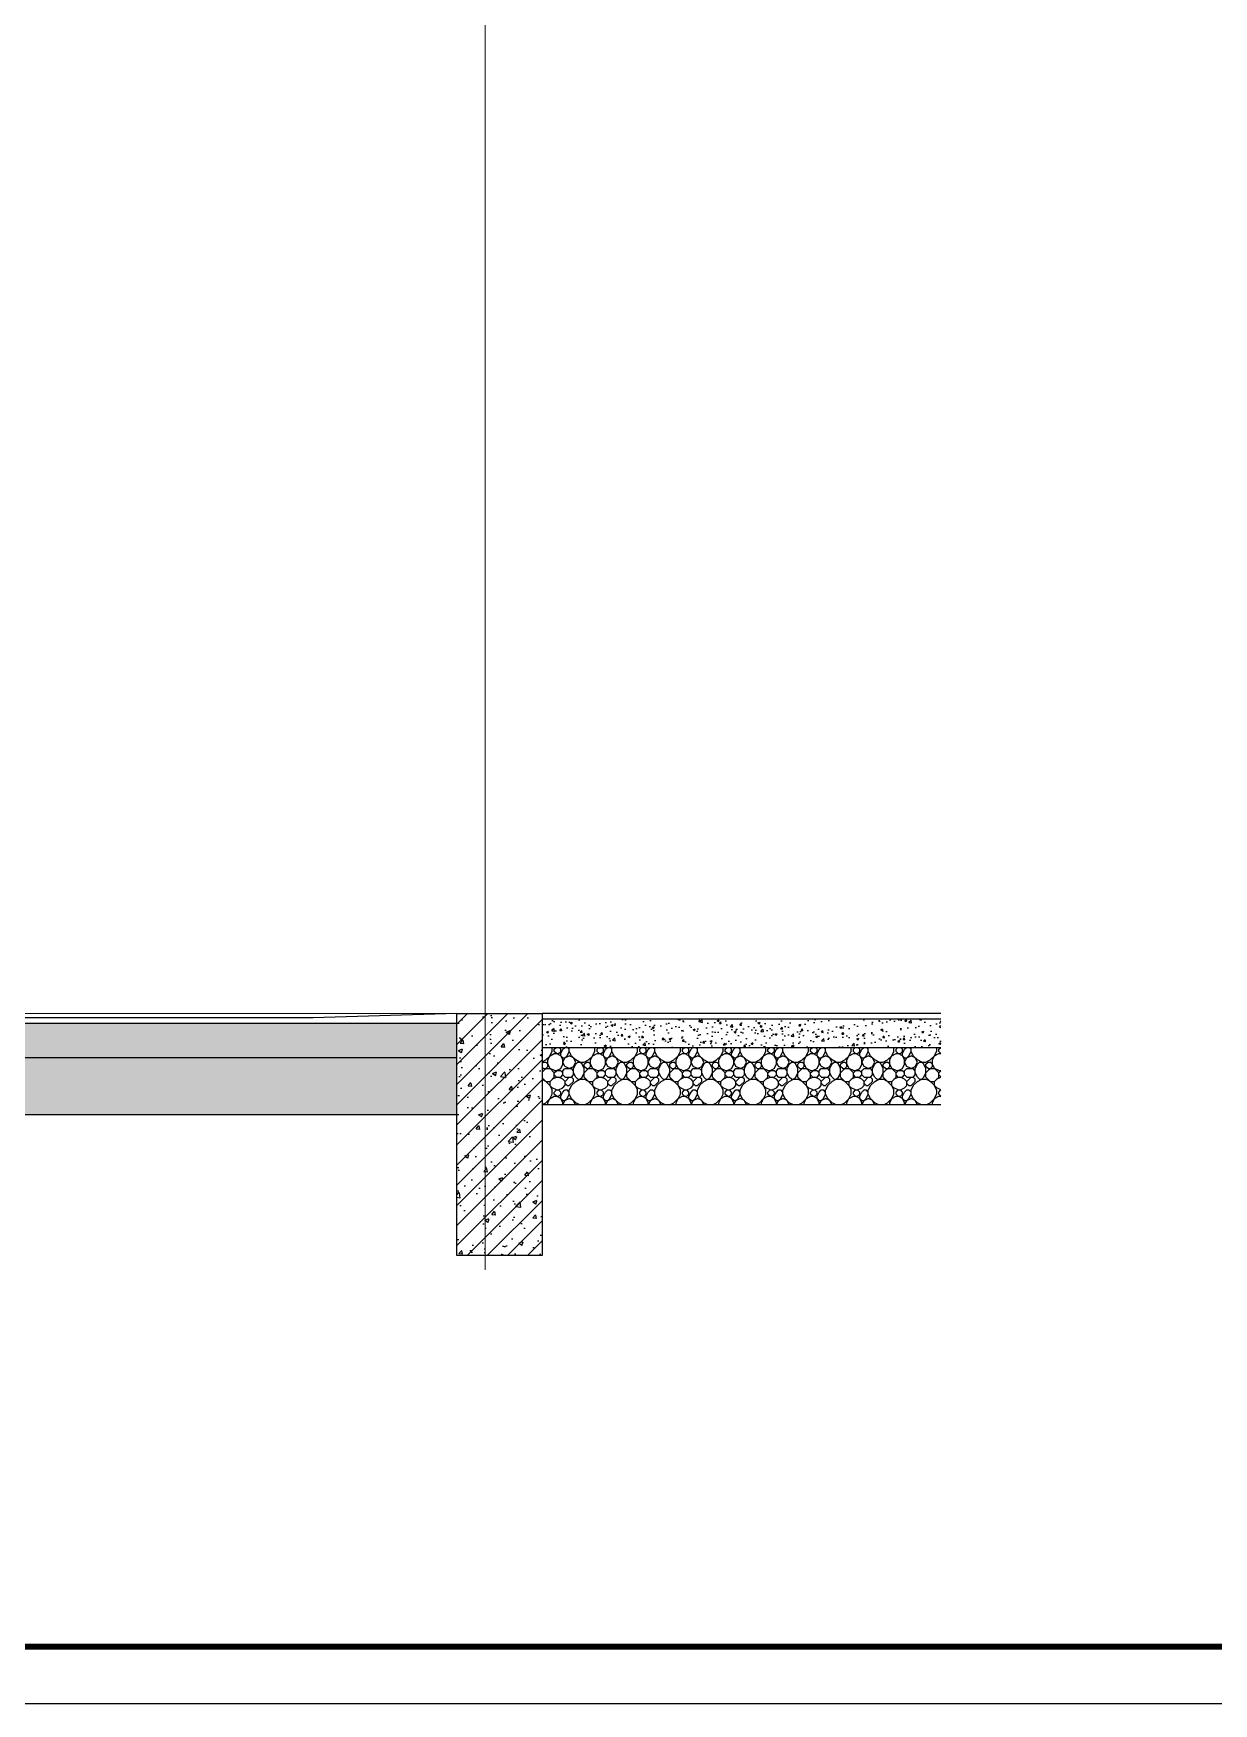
# Model space of a CAD drawing. Extents: x 169490 to 7584583, y -2399407 to 1374371.
# Drawn here: x 3762499 to 3766643, y 631585 to 637452 of the extents above; entities that cross this region are included whole.
import ezdxf

# ---------------------------------------------------------------- set-up
doc = ezdxf.new("R2010")
doc.units = 0
doc.header["$LTSCALE"] = 100
doc.linetypes.add('ACAD_ISO10W100', pattern=[18.5, 12, -3, 0.5, -3])
doc.linetypes.add('DOTE', pattern=[2.42, 2, -0.2, 0.02, -0.2])
for name, color, linetype in [('A-HATH(填充)', 8, 'CONTINUOUS'), ('A-WA-M(面层)', 43, 'CONTINUOUS'), ('PUB_HATCH', 8, 'CONTINUOUS'), ('WALL', 7, 'CONTINUOUS'), ('图框', 140, 'CONTINUOUS')]:
    doc.layers.add(name, color=color, linetype=linetype)
doc.layers.add('DOTE', color=147, linetype='DOTE', lineweight=15)

msp = doc.modelspace()

# ---------------------------------------------------------------- hatches: boundary and pattern name
at = {"layer": 'A-HATH(填充)'}
h = msp.add_hatch(dxfattribs=at)
h.set_pattern_fill('钢筋混凝土', color=256, scale=20, style=0)
h.set_pattern_definition([(45, (2110495.14, -348828.91), (-35.355339, 35.355339), []), (50, (2110495.14, -348828.91), (143.4520365, -12.550427), [15, -165]), (355, (2110495.14, -348828.91), (-27.750267, 150.438427), [12, -132]), (100.4514, (2110507.1, -348829.96), (115.701876, 137.887908), [12.748038, -140.228422]), (46.1842, (2110495.14, -348788.91), (213.44821, -33.103803), [22.5, -247.5]), (96.6356, (2110512.93, -348791.67), (186.93254, 194.823574), [19.122058, -210.3426]), (351.1842, (2110495.14, -348788.9), (186.93239, 194.82372), [18, -198]), (21, (2110515.14, -348798.91), (119.3814104, -80.523778), [15, -165]), (326, (2110515.14, -348798.91), (48.663066, 145.030009), [12, -132]), (71.4514, (2110525.09, -348805.62), (168.044526, 64.506099), [12.748038, -140.228422]), (37.5, (2110495.14, -348828.91), (2.431971, 66.5787708), [0, -130.4, 0, -134, 0, -132.5]), (7.5, (2110495.14, -348828.91), (52.6139075, 78.8823424), [0, -76.4, 0, -127.4, 0, -50.5]), (327.5, (2110450.54, -348828.91), (106.7644872, -4.5109743), [0, -50, 0, -156, 0, -207]), (317.5, (2110430.54, -348828.91), (116.637234, 20.0209965), [0, -65, 0, -103.6, 0, -147])])
h.paths.add_polyline_path([(3763986.3, 634008.7), (3764285.5, 634008.7), (3764285.5, 633158.7), (3763986.3, 633158.7)])
at = {"layer": 'PUB_HATCH', "linetype": 'Continuous'}
h = msp.add_hatch(dxfattribs=at)
h.set_pattern_fill('混凝土', color=256, scale=10, style=0)
h.set_pattern_definition([(50, (2110495.14, -348828.91), (71.7260183, -6.2752135), [7.5, -82.5]), (355, (2110495.14, -348828.91), (-13.8751334, 75.2192134), [6, -66]), (100.4514, (2110501.12, -348829.43), (57.8509382, 68.9439542), [6.374019, -70.1142112]), (46.1842, (2110495.14, -348808.91), (106.724105, -16.5519014), [11.25, -123.75]), (96.6356, (2110504.04, -348810.29), (93.4662706, 97.411787), [9.561029, -105.1713]), (351.1842, (2110495.14, -348808.91), (93.4661945, 97.41186), [9, -99]), (21, (2110505.14, -348813.91), (59.6907052, -40.261889), [7.5, -82.5]), (326, (2110505.14, -348813.91), (24.3315332, 72.5150045), [6, -66]), (71.4514, (2110510.116, -348817.265), (84.0222629, 32.2530497), [6.374019, -70.1142112]), (37.5, (2110495.141, -348828.91), (1.21598553, 33.2893854), [0, -65.2, 0, -67, 0, -66.25]), (7.5, (2110495.14, -348828.91), (26.30695374, 39.4411712), [0, -38.2, 0, -63.7, 0, -25.25]), (327.5, (2110472.84, -348828.91), (53.3822436, -2.25548717), [0, -25, 0, -78, 0, -103.5]), (317.5, (2110462.84, -348828.91), (58.3186169, 10.0104982), [0, -32.5, 0, -51.8, 0, -73.5])])
h.paths.add_polyline_path([(3763986.3, 633973.7), (3761505.7, 633973.7), (3761505.7, 633838.7), (3761205.7, 633838.7), (3761205.7, 633688.7), (3760905.7, 633688.7), (3760905.7, 633538.7), (3758985.7, 633538.7), (3758985.7, 633418.7), (3760934.1, 633418.7), (3761804.1, 633853.7), (3763986.3, 633853.7)])
h = msp.add_hatch(dxfattribs=at)
h.set_pattern_fill('混凝土', color=256, scale=10, style=0)
h.set_pattern_definition([(50, (3284830.55, 269390.724), (71.726018, -6.2752135), [7.5, -82.5]), (355, (3284830.55, 269390.724), (-13.875133, 75.219213), [6, -66]), (100.4514, (3284836.53, 269390.2), (57.850938, 68.943954), [6.374019, -70.114211]), (46.1842, (3284830.55, 269410.72), (106.724105, -16.551901), [11.25, -123.75]), (96.6356, (3284839.44, 269409.34), (93.46627, 97.411787), [9.561029, -105.1713]), (351.1842, (3284830.55, 269410.72), (93.466195, 97.41186), [9, -99]), (21, (3284840.55, 269405.724), (59.690705, -40.261889), [7.5, -82.5]), (326, (3284840.55, 269405.724), (24.331533, 72.5150045), [6, -66]), (71.4514, (3284845.525, 269402.37), (84.022263, 32.25305), [6.374019, -70.114211]), (37.5, (3284830.55, 269390.724), (1.2159855, 33.2893854), [0, -65.2, 0, -67, 0, -66.25]), (7.5, (3284830.55, 269390.724), (26.3069537, 39.4411712), [0, -38.2, 0, -63.7, 0, -25.25]), (327.5, (3284808.25, 269390.724), (53.3822436, -2.2554872), [0, -25, 0, -78, 0, -103.5]), (317.5, (3284798.25, 269390.724), (58.318617, 10.0104982), [0, -32.5, 0, -51.8, 0, -73.5])])
h.paths.add_polyline_path([(3765685.4, 633888.7), (3765685.4, 633988.7), (3764285.5, 633988.7), (3764285.5, 633888.7)])
h = msp.add_hatch(dxfattribs=at)
h.set_pattern_fill('卵石砌体', color=256, scale=20, style=0)
h.set_pattern_definition([(0, (2110600.14, -348828.91), (0, 150), [7.5, -22.5, 7.5, -112.5]), (0, (2110637.64, -348813.91), (0, 150), [7.5, -142.5]), (0, (2110562.64, -348798.91), (0, 150), [15, -135]), (0, (2110525.14, -348791.41), (0, 150), [22.5, -127.5]), (0, (2110600.14, -348783.91), (0, 150), [15, -15, 22.5, -97.5]), (0, (2110592.64, -348761.41), (0, 150), [22.5, -127.5]), (0, (2110555.14, -348753.91), (0, 150), [22.5, -52.5, 22.5, -52.5]), (0, (2110525.14, -348731.41), (0, 150), [22.5, -7.5, 7.5, -112.5]), (0, (2110622.64, -348716.41), (0, 150), [7.5, -142.5]), (0, (2110592.64, -348701.41), (0, 150), [15, -135]), (90, (2110495.14, -348693.91), (-150, 9e-15), [15, -135]), (90, (2110510.14, -348798.91), (-150, 9e-15), [7.5, -15, 22.5, -105]), (90, (2110547.64, -348783.91), (-150, 9e-15), [30, -7.5, 7.5, -105]), (90, (2110570.14, -348746.41), (-150, 9e-15), [22.5, -127.5]), (90, (2110577.64, -348813.91), (-150, 9e-15), [15, -135]), (90, (2110585.14, -348693.91), (-150, 9e-15), [15, -135]), (90, (2110592.64, -348783.91), (-150, 9e-15), [15, -75, 7.5, -52.5]), (90, (2110615.14, -348708.91), (-150, 9e-15), [7.5, -7.5, 7.5, -127.5]), (90, (2110622.64, -348776.41), (-150, 9e-15), [15, -22.5, 15, -97.5]), (90, (2110630.14, -348813.91), (-150, 9e-15), [15, -135]), (45, (2110502.64, -348813.91), (9e-15, 150), [21.21315, -42.426404, 31.8198, -116.672678]), (45, (2110495.14, -348813.91), (9e-15, 150), [21.213203, -190.91883]), (45, (2110577.64, -348798.91), (9e-15, 150), [21.213203, -190.91883]), (45, (2110562.64, -348723.91), (9e-15, 150), [21.213203, -190.91883]), (45, (2110630.14, -348798.91), (9e-15, 150), [21.213203, -190.91883]), (45, (2110502.64, -348783.91), (9e-15, 150), [10.606602, -201.52542]), (45, (2110517.64, -348738.91), (9e-15, 150), [10.606602, -201.52542]), (45, (2110532.64, -348791.41), (9e-15, 150), [10.606602, -201.52542]), (45, (2110547.64, -348738.91), (9e-15, 150), [10.606602, -201.52542]), (45, (2110592.64, -348768.91), (9e-15, 150), [10.606602, -201.52542]), (45, (2110592.64, -348686.41), (9e-15, 150), [10.606602, -201.52542]), (45, (2110607.64, -348701.41), (9e-15, 150), [10.606602, -201.52542]), (45, (2110615.14, -348783.91), (9e-15, 150), [10.606602, -201.52542]), (45, (2110622.64, -348821.41), (9e-15, 150), [10.606602, -201.52542]), (45, (2110622.64, -348761.41), (9e-15, 150), [10.606602, -201.52542]), (45, (2110622.64, -348686.41), (9e-15, 150), [10.606602, -201.52542]), (45, (2110630.14, -348716.41), (9e-15, 150), [10.606602, -201.52542]), (135, (2110600.14, -348701.41), (-150, 9e-15), [10.606602, -201.52542]), (135, (2110615.14, -348686.41), (-150, 9e-15), [10.606602, -201.52542]), (135, (2110622.64, -348716.41), (-150, 9e-15), [10.606602, -201.52542]), (135, (2110645.14, -348686.41), (-150, 9e-15), [10.606602, -201.52542]), (135, (2110570.14, -348738.91), (-150, 9e-15), [10.606602, -201.52542]), (135, (2110555.14, -348753.91), (-150, 9e-15), [10.606602, -201.52542]), (135, (2110510.14, -348791.41), (-150, 9e-15), [10.606602, -201.52542]), (135, (2110525.14, -348791.41), (-150, 9e-15), [10.606602, -201.52542]), (135, (2110540.14, -348738.91), (-150, 9e-15), [10.606602, -201.52542]), (135, (2110510.14, -348761.41), (-150, 9e-15), [10.606602, -201.52542]), (135, (2110600.14, -348783.91), (-150, 9e-15), [10.606602, -201.52542]), (135, (2110622.64, -348768.91), (-150, 9e-15), [10.606602, -201.52542]), (135, (2110630.14, -348798.91), (-150, 9e-15), [10.606602, -201.52542]), (135, (2110630.14, -348783.91), (-150, 9e-15), [10.606602, -201.52542]), (135, (2110637.64, -348813.91), (-150, 9e-15), [10.606602, -201.52542]), (135, (2110517.64, -348723.91), (-150, 9e-15), [21.213203, -190.91883]), (135, (2110592.64, -348768.91), (-150, 9e-15), [21.213203, -190.91883]), (135, (2110585.14, -348821.41), (-150, 9e-15), [53.033008, -159.099024]), (26.5650512, (2110495.14, -348753.91), (149.9999994, 1.2e-06), [16.77, -318.64018]), (26.5650512, (2110517.64, -348798.91), (149.9999994, 1.2e-06), [16.77, -318.64018]), (26.5650512, (2110547.64, -348731.41), (149.9999994, 1.2e-06), [16.77, -318.64018]), (26.5650512, (2110607.64, -348828.91), (149.9999994, 1.2e-06), [16.77, -318.64018]), (26.5650512, (2110585.14, -348791.41), (149.9999994, 1.2e-06), [16.77, -318.64018]), (26.5650512, (2110600.14, -348761.41), (149.9999994, 1.2e-06), [16.77, -318.64018]), (26.5650512, (2110577.64, -348708.91), (149.9999994, 1.2e-06), [16.77, -318.64018]), (26.5650512, (2110630.14, -348716.41), (149.9999994, 1.2e-06), [16.77, -318.64018]), (63.4349488, (2110510.14, -348753.91), (1e-07, 150), [16.77, -318.64018]), (63.4349488, (2110510.14, -348746.41), (1e-07, 150), [16.77, -318.64018]), (63.4349488, (2110570.14, -348723.91), (1e-07, 150), [33.54, -301.87018]), (63.4349488, (2110622.64, -348731.41), (1e-07, 150), [16.77, -318.64018]), (63.4349488, (2110615.14, -348753.91), (1e-07, 150), [16.77, -318.64018]), (63.4349488, (2110540.14, -348783.91), (1e-07, 150), [16.77, -318.64018]), (63.4349488, (2110615.14, -348701.41), (1e-07, 150), [16.77, -318.64018]), (63.4349488, (2110637.64, -348708.91), (1e-07, 150), [16.77, -318.64018]), (116.5650512, (2110502.64, -348708.91), (-1.2e-06, 149.9999994), [16.77, -318.64018]), (116.5650512, (2110585.14, -348828.91), (-1.2e-06, 149.9999994), [16.77, -318.64018]), (116.5650512, (2110517.64, -348731.41), (-1.2e-06, 149.9999994), [16.77, -318.64018]), (116.5650512, (2110630.14, -348746.41), (-1.2e-06, 149.9999994), [16.77, -318.64018]), (116.5650512, (2110577.64, -348753.91), (-1.2e-06, 149.9999994), [16.77, -318.64018]), (116.5650512, (2110622.64, -348723.91), (-1.2e-06, 149.9999994), [16.77, -318.64018]), (116.5650512, (2110547.64, -348753.91), (-1.2e-06, 149.9999994), [16.77, -318.64018]), (116.5650512, (2110517.64, -348783.91), (-1.2e-06, 149.9999994), [16.77, -318.64018]), (153.4349488, (2110510.14, -348716.41), (-150, 1e-07), [16.77, -318.64018]), (153.4349488, (2110562.64, -348798.91), (-150, 1e-07), [16.77, -318.64018]), (153.4349488, (2110532.64, -348731.41), (-150, 1e-07), [16.77, -318.64018]), (153.4349488, (2110622.64, -348791.41), (-150, 1e-07), [16.77, -318.64018]), (153.4349488, (2110600.14, -348828.91), (-150, 1e-07), [16.77, -318.64018]), (153.4349488, (2110615.14, -348708.91), (-150, 1e-07), [16.77, -318.64018]), (153.4349488, (2110592.64, -348761.41), (-150, 1e-07), [16.77, -318.64018]), (153.4349488, (2110510.14, -348716.41), (-150, 1e-07), [16.77, -318.64018]), (153.4349488, (2110645.14, -348753.91), (-150, 1e-07), [16.77, -318.64018]), (243.4349488, (2110502.64, -348813.91), (-1e-07, -150), [16.77, -318.64018])])
h.paths.add_polyline_path([(3763986.3, 633853.7), (3761804.1, 633853.7), (3760934.1, 633418.7), (3758985.7, 633418.7), (3758985.7, 633218.7), (3760981.3, 633218.7), (3761851.3, 633653.7), (3763986.3, 633653.7)])
h = msp.add_hatch(dxfattribs=at)
h.set_pattern_fill('卵石砌体', color=256, scale=20, style=0)
h.set_pattern_definition([(0, (3284935.55, 269390.72), (0, 150), [7.5, -22.5, 7.5, -112.5]), (0, (3284973.05, 269405.72), (0, 150), [7.5, -142.5]), (0, (3284898.05, 269420.72), (0, 150), [15, -135]), (0, (3284860.55, 269428.22), (0, 150), [22.5, -127.5]), (0, (3284935.55, 269435.72), (0, 150), [15, -15, 22.5, -97.5]), (0, (3284928.05, 269458.22), (0, 150), [22.5, -127.5]), (0, (3284890.55, 269465.72), (0, 150), [22.5, -52.5, 22.5, -52.5]), (0, (3284860.55, 269488.22), (0, 150), [22.5, -7.5, 7.5, -112.5]), (0, (3284958.05, 269503.22), (0, 150), [7.5, -142.5]), (0, (3284928.05, 269518.22), (0, 150), [15, -135]), (90, (3284830.55, 269525.72), (-150, 9e-15), [15, -135]), (90, (3284845.55, 269420.72), (-150, 9e-15), [7.5, -15, 22.5, -105]), (90, (3284883.05, 269435.72), (-150, 9e-15), [30, -7.5, 7.5, -105]), (90, (3284905.55, 269473.22), (-150, 9e-15), [22.5, -127.5]), (90, (3284913.05, 269405.72), (-150, 9e-15), [15, -135]), (90, (3284920.55, 269525.72), (-150, 9e-15), [15, -135]), (90, (3284928.05, 269435.72), (-150, 9e-15), [15, -75, 7.5, -52.5]), (90, (3284950.55, 269510.72), (-150, 9e-15), [7.5, -7.5, 7.5, -127.5]), (90, (3284958.05, 269443.22), (-150, 9e-15), [15, -22.5, 15, -97.5]), (90, (3284965.55, 269405.72), (-150, 9e-15), [15, -135]), (45, (3284838.05, 269405.72), (9e-15, 150), [21.21315, -42.426404, 31.8198, -116.672678]), (45, (3284830.55, 269405.72), (9e-15, 150), [21.213203, -190.91883]), (45, (3284913.05, 269420.72), (9e-15, 150), [21.213203, -190.91883]), (45, (3284898.05, 269495.72), (9e-15, 150), [21.213203, -190.91883]), (45, (3284965.55, 269420.72), (9e-15, 150), [21.213203, -190.91883]), (45, (3284838.05, 269435.72), (9e-15, 150), [10.6066, -201.52542]), (45, (3284853.05, 269480.72), (9e-15, 150), [10.6066, -201.52542]), (45, (3284868.05, 269428.22), (9e-15, 150), [10.6066, -201.52542]), (45, (3284883.05, 269480.72), (9e-15, 150), [10.6066, -201.52542]), (45, (3284928.05, 269450.72), (9e-15, 150), [10.6066, -201.52542]), (45, (3284928.05, 269533.22), (9e-15, 150), [10.6066, -201.52542]), (45, (3284943.05, 269518.22), (9e-15, 150), [10.6066, -201.52542]), (45, (3284950.55, 269435.72), (9e-15, 150), [10.6066, -201.52542]), (45, (3284958.05, 269398.22), (9e-15, 150), [10.6066, -201.52542]), (45, (3284958.05, 269458.22), (9e-15, 150), [10.6066, -201.52542]), (45, (3284958.05, 269533.22), (9e-15, 150), [10.6066, -201.52542]), (45, (3284965.55, 269503.22), (9e-15, 150), [10.6066, -201.52542]), (135, (3284935.55, 269518.22), (-150, 9e-15), [10.6066, -201.52542]), (135, (3284950.55, 269533.22), (-150, 9e-15), [10.6066, -201.52542]), (135, (3284958.05, 269503.22), (-150, 9e-15), [10.6066, -201.52542]), (135, (3284980.55, 269533.22), (-150, 9e-15), [10.6066, -201.52542]), (135, (3284905.55, 269480.72), (-150, 9e-15), [10.6066, -201.52542]), (135, (3284890.55, 269465.72), (-150, 9e-15), [10.6066, -201.52542]), (135, (3284845.55, 269428.22), (-150, 9e-15), [10.6066, -201.52542]), (135, (3284860.55, 269428.22), (-150, 9e-15), [10.6066, -201.52542]), (135, (3284875.55, 269480.72), (-150, 9e-15), [10.6066, -201.52542]), (135, (3284845.55, 269458.22), (-150, 9e-15), [10.6066, -201.52542]), (135, (3284935.55, 269435.72), (-150, 9e-15), [10.6066, -201.52542]), (135, (3284958.05, 269450.72), (-150, 9e-15), [10.6066, -201.52542]), (135, (3284965.55, 269420.72), (-150, 9e-15), [10.6066, -201.52542]), (135, (3284965.55, 269435.72), (-150, 9e-15), [10.6066, -201.52542]), (135, (3284973.05, 269405.72), (-150, 9e-15), [10.6066, -201.52542]), (135, (3284853.05, 269495.72), (-150, 9e-15), [21.213203, -190.91883]), (135, (3284928.05, 269450.72), (-150, 9e-15), [21.213203, -190.91883]), (135, (3284920.55, 269398.22), (-150, 9e-15), [53.03301, -159.099024]), (26.565051, (3284830.55, 269465.724), (149.999999, 1e-06), [16.77, -318.64018]), (26.565051, (3284853.05, 269420.724), (149.999999, 1e-06), [16.77, -318.64018]), (26.565051, (3284883.05, 269488.224), (149.999999, 1e-06), [16.77, -318.64018]), (26.565051, (3284943.05, 269390.724), (149.999999, 1e-06), [16.77, -318.64018]), (26.565051, (3284920.55, 269428.224), (149.999999, 1e-06), [16.77, -318.64018]), (26.565051, (3284935.55, 269458.224), (149.999999, 1e-06), [16.77, -318.64018]), (26.565051, (3284913.05, 269510.724), (149.999999, 1e-06), [16.77, -318.64018]), (26.565051, (3284965.55, 269503.224), (149.999999, 1e-06), [16.77, -318.64018]), (63.434949, (3284845.55, 269465.724), (1e-07, 150), [16.77, -318.64018]), (63.434949, (3284845.55, 269473.224), (1e-07, 150), [16.77, -318.64018]), (63.434949, (3284905.55, 269495.724), (1e-07, 150), [33.54, -301.87018]), (63.434949, (3284958.05, 269488.224), (1e-07, 150), [16.77, -318.64018]), (63.434949, (3284950.55, 269465.724), (1e-07, 150), [16.77, -318.64018]), (63.434949, (3284875.55, 269435.724), (1e-07, 150), [16.77, -318.64018]), (63.434949, (3284950.55, 269518.224), (1e-07, 150), [16.77, -318.64018]), (63.434949, (3284973.05, 269510.724), (1e-07, 150), [16.77, -318.64018]), (116.565051, (3284838.05, 269510.724), (-1e-06, 149.999999), [16.77, -318.64018]), (116.565051, (3284920.55, 269390.724), (-1e-06, 149.999999), [16.77, -318.64018]), (116.565051, (3284853.05, 269488.224), (-1e-06, 149.999999), [16.77, -318.64018]), (116.565051, (3284965.55, 269473.224), (-1e-06, 149.999999), [16.77, -318.64018]), (116.565051, (3284913.05, 269465.724), (-1e-06, 149.999999), [16.77, -318.64018]), (116.565051, (3284958.05, 269495.724), (-1e-06, 149.999999), [16.77, -318.64018]), (116.565051, (3284883.05, 269465.724), (-1e-06, 149.999999), [16.77, -318.64018]), (116.565051, (3284853.05, 269435.724), (-1e-06, 149.999999), [16.77, -318.64018]), (153.434949, (3284845.55, 269503.224), (-150, 1e-07), [16.77, -318.64018]), (153.434949, (3284898.05, 269420.724), (-150, 1e-07), [16.77, -318.64018]), (153.434949, (3284868.05, 269488.224), (-150, 1e-07), [16.77, -318.64018]), (153.434949, (3284958.05, 269428.224), (-150, 1e-07), [16.77, -318.64018]), (153.434949, (3284935.55, 269390.724), (-150, 1e-07), [16.77, -318.64018]), (153.434949, (3284950.55, 269510.724), (-150, 1e-07), [16.77, -318.64018]), (153.434949, (3284928.05, 269458.224), (-150, 1e-07), [16.77, -318.64018]), (153.434949, (3284845.55, 269503.224), (-150, 1e-07), [16.77, -318.64018]), (153.434949, (3284980.55, 269465.724), (-150, 1e-07), [16.77, -318.64018]), (243.434949, (3284838.05, 269405.724), (-1e-07, -150), [16.77, -318.64018])])
h.paths.add_polyline_path([(3765685.4, 633688.7), (3765685.4, 633888.7), (3764285.5, 633888.7), (3764285.5, 633688.7)])

# ---------------------------------------------------------------- linework, layer by layer
at = {"layer": 'A-WA-M(面层)'}
for points in [[(3763985.5, 634008.7), (3763481.7, 633993.7), (3761485.7, 633993.7), (3761485.7, 633858.7), (3761185.7, 633858.7), (3761185.7, 633708.7), (3760885.7, 633708.7), (3760885.7, 633558.7), (3758985.7, 633558.7)], [(3763985.5, 633973.7), (3761505.7, 633973.7), (3761505.7, 633838.7), (3761205.7, 633838.7), (3761205.7, 633688.7), (3760905.7, 633688.7), (3760905.7, 633538.7), (3758985.7, 633538.7)], [(3765685.4, 634008.7), (3764285.5, 634008.7)], [(3765685.4, 633988.7), (3764285.5, 633988.7)], [(3763985.5, 633853.7), (3761804.1, 633853.7), (3760934.1, 633418.7), (3758985.7, 633418.7)], [(3765685.4, 633888.7), (3764285.5, 633888.7)], [(3765685.4, 633688.7), (3764285.5, 633688.7)], [(3763985.5, 633653.7), (3761851.3, 633653.7), (3760981.3, 633218.7), (3758985.7, 633218.7)]]:
    msp.add_lwpolyline(points, dxfattribs=at)
at = {"layer": 'DOTE', "linetype": 'ACAD_ISO10W100', "ltscale": 100}
for p, q in [((3764085.7, 633108.7), (3764085.7, 641558.7)), ((3765685.4, 634008.7), (3758985.7, 634008.7))]:
    msp.add_line(p, q, dxfattribs=at)
at = {"layer": 'WALL'}
msp.add_lwpolyline([(3763986.3, 634008.7), (3764285.5, 634008.7), (3764285.5, 633158.7), (3763986.3, 633158.7)], close=True, dxfattribs=at)
at = {"layer": '图框'}
msp.add_lwpolyline([(3753966.7, 631584.7), (3770786.7, 631584.7), (3770786.7, 643464.7), (3753966.7, 643464.7)], close=True, dxfattribs=at)
at = {"layer": '图框', "const_width": 20}
msp.add_lwpolyline([(3754466.7, 631784.7), (3770586.7, 631784.7), (3770586.7, 643264.7), (3754466.7, 643264.7)], close=True, dxfattribs=at)

doc.saveas('drawing.dxf')
